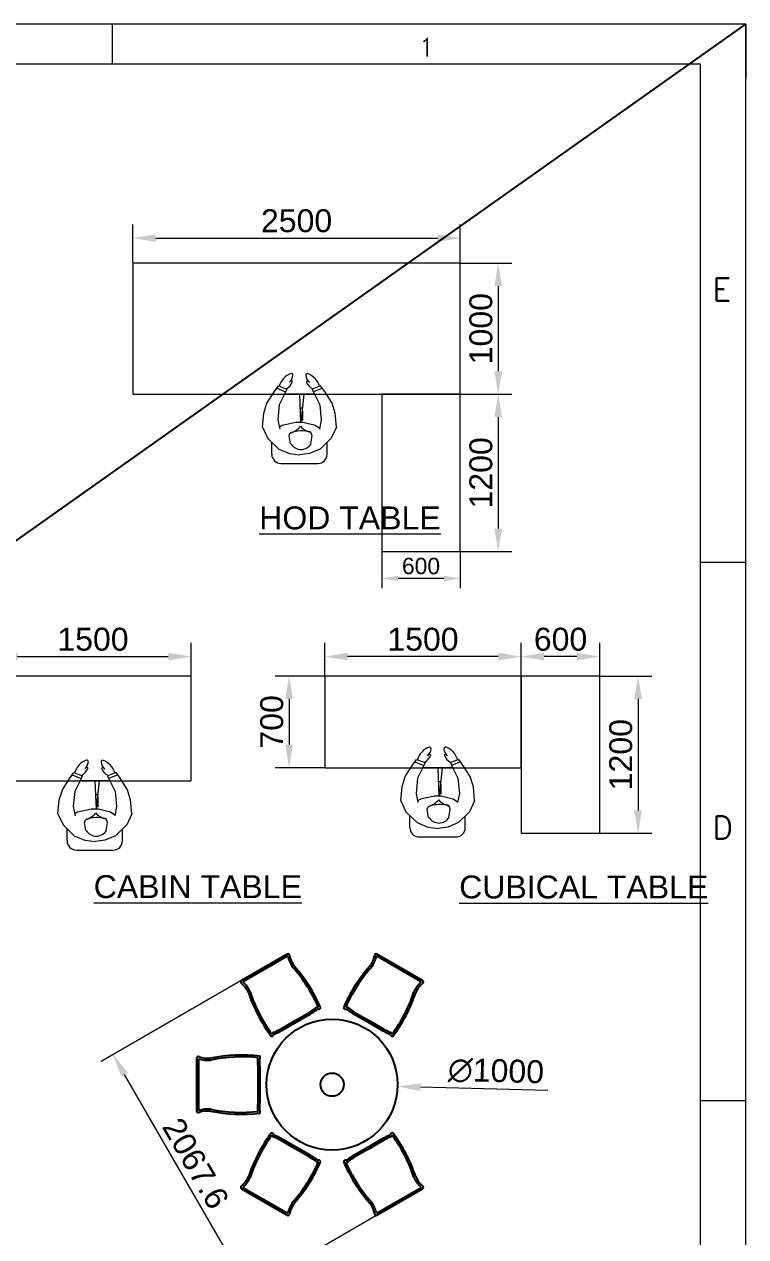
# Model space of a CAD drawing. Header units: millimetres. Extents: x 131588 to 160612, y -172852 to -151297.
# Drawn here: x 155104 to 160612, y -160547 to -151297 of the extents above; entities that cross this region are included whole.
import ezdxf
from ezdxf.enums import TextEntityAlignment as Align

# ---------------------------------------------------------------- set-up
doc = ezdxf.new("R2010")
doc.units = ezdxf.units.MM
doc.header["$MEASUREMENT"] = 0
doc.layers.add('ceco.net 142', color=7, linetype='Continuous')
doc.layers.add('H', color=7, linetype='Continuous')
for name, color, linetype, lineweight in [('DIM', 7, 'Continuous', 20), ('DIMLINE', 10, 'Continuous', 18), ('MAIN', 3, 'Continuous', 30), ('TEXT', 4, 'Continuous', 13), ('TEXT-1', 7, 'Continuous', 20)]:
    doc.layers.add(name, color=color, linetype=linetype, lineweight=lineweight)
doc.styles.add('ROMANS', font='romans.shx')
doc.styles.get("Standard").update_dxf_attribs({"font": ''})
doc.styles.get('Standard').set_extended_font_data('Arial')
doc.dimstyles.new('DIM-50', dxfattribs={"dimscale": 50, "dimtxt": 2.5, "dimasz": 2.5, "dimexe": 1.5, "dimexo": 0.05, "dimgap": 0.6, "dimtad": 1, "dimzin": 9, "dimdsep": 46, "dimtxsty": 'Standard', "dimcen": 0, "dimclrd": 32, "dimclre": 32, "dimadec": 0, "dimazin": 0, "dimtp": 0.1, "dimtm": 0.1, "dimtfac": 0.71, "dimtofl": 0, "dimtmove": 1, "dimatfit": 3, "dimfxl": 1, "dimtolj": 1, "dimtzin": 7, "dimlwd": -1, "dimlwe": -1, "dimarcsym": 1})
doc.dimstyles.new('DIM-50$0', dxfattribs={"dimscale": 50, "dimtxt": 2.5, "dimasz": 2.5, "dimexe": 1.5, "dimexo": 0.05, "dimgap": 0.6, "dimtad": 1, "dimzin": 9, "dimdsep": 46, "dimtxsty": 'Standard', "dimcen": 0, "dimclrd": 32, "dimclre": 32, "dimadec": 0, "dimazin": 0, "dimtp": 0.1, "dimtm": 0.1, "dimtfac": 0.71, "dimtofl": 0, "dimtmove": 1, "dimatfit": 3, "dimfxl": 1, "dimtolj": 1, "dimtzin": 7, "dimlwd": -1, "dimlwe": -1, "dimarcsym": 1})
doc.dimstyles.new('DIM-50$3', dxfattribs={"dimscale": 50, "dimtxt": 2.5, "dimasz": 2.5, "dimexe": 1.5, "dimexo": 0.05, "dimgap": 0.6, "dimtad": 1, "dimzin": 9, "dimdsep": 46, "dimtxsty": 'Standard', "dimcen": 0, "dimclrd": 32, "dimclre": 32, "dimadec": 0, "dimazin": 0, "dimtp": 0.1, "dimtm": 0.1, "dimtfac": 0.71, "dimtofl": 0, "dimtmove": 1, "dimatfit": 3, "dimfxl": 1, "dimtolj": 1, "dimtzin": 7, "dimlwd": -1, "dimlwe": -1, "dimarcsym": 1})

# ---------------------------------------------------------------- blocks, each defined once
blk = doc.blocks.new('A4 SHEET')
at = {"layer": 'DIM'}
for p, q in [((15345.06, 1232.71), (13489.34, 1232.71)), ((15035.77, 1232.71), (15035.77, 1213.41)), ((15345.06, 1232.71), (15318.55, 1232.71)), ((15345.06, 1232.71), (15345.06, 1206.2)), ((15345.06, -79.55), (15345.06, 1232.71)), ((13509.22, 1213.41), (15322.97, 1213.41)), ((15322.97, -57.46), (15322.97, 1213.41)), ((15322.97, 970.26), (15345.06, 970.26)), ((15322.97, 707.81), (15345.06, 707.81))]:
    blk.add_line(p, q, dxfattribs=at)
at = {"layer": 'DIM', "style": 'ROMANS'}
for s, height, p in [('1', 8.84, (15185.47, 1214.33)), ('E', 11.05, (15328.83, 1094.47)), ('D', 11.05, (15328.83, 832.01))]:
    blk.add_text(s, height=height, dxfattribs=at).set_placement(p, align=Align.BOTTOM_LEFT)
blk = doc.blocks.new('rr')
at = {"layer": 'TEXT', "color": 7}
for p, q in [((298029.1, -105617.9), (298123, -105617.9)), ((298149.9, -105587.7), (298068.3, -105672.4)), ((298235, -105548.2), (298149.9, -105587.7)), ((298235, -105548.2), (298341.6, -105557.9)), ((298341.6, -105557.9), (298418.6, -105581.4)), ((298418.6, -105581.4), (298506.5, -105637.9)), ((297958.6, -105688.4), (297958.6, -105970.4)), ((298068.3, -105672.4), (298033.7, -105754.1)), ((298289.8, -105664.6), (298220.6, -105678.7)), ((298246.6, -105697.8), (298234.7, -105675.9)), ((298270.2, -105803), (298246.6, -105697.8)), ((298406, -105675.6), (298289.8, -105664.6)), ((298487.7, -105716.4), (298406, -105675.6)), ((298486.5, -105944.6), (298486.5, -105715.8)), ((298525.4, -105733.7), (298487.7, -105716.4)), ((298532, -105656.1), (298504, -105723.9)), ((298506.5, -105637.9), (298550.5, -105669.3)), ((298550.5, -105669.3), (298525.4, -105733.7)), ((298033.7, -105756.4), (298023.5, -105832.5)), ((298108.2, -105761), (298170.1, -105750.9)), ((298170.1, -105750.9), (298189.2, -105757.2)), ((298270.2, -105856.3), (298270.2, -105803)), ((298033.7, -105908.6), (298023.5, -105832.5)), ((298068.3, -105987.9), (298033.7, -105906.3)), ((298246.6, -105948.9), (298270.2, -105856.3)), ((298270.2, -105841.1), (298486.5, -105833.1)), ((298270.2, -105843.2), (298486.5, -105865.6)), ((298358.6, -105852.9), (298285, -105852.9)), ((298381.6, -105837), (298381.6, -105854.8)), ((298150, -106072.7), (298068.3, -105987.9)), ((298108.2, -105915.2), (298170.1, -105925.3)), ((298170.1, -105925.3), (298197.6, -105916.1)), ((298289.8, -105995.8), (298220.6, -105981.7)), ((298224.9, -105982.5), (298246.6, -105948.9)), ((298406, -105984.8), (298289.8, -105995.8)), ((298487.7, -105944), (298406, -105984.8)), ((298525.4, -105926.7), (298487.7, -105944)), ((298532, -106004.3), (298504, -105936.5)), ((298506.5, -106022.5), (298550.5, -105991.1)), ((298550.5, -105991.1), (298525.4, -105926.7)), ((298029.1, -106040.8), (298117, -106040.8)), ((298235, -106112.1), (298150, -106072.7)), ((298341.6, -106102.5), (298418.6, -106079)), ((298418.6, -106079), (298506.5, -106022.5)), ((298235, -106112.1), (298341.6, -106102.5))]:
    blk.add_line(p, q, dxfattribs=at)
for centre, major_axis, start_param, end_param in [((298029.1, -105688.4), (49.8, 49.8), 0.785398, 2.356194), ((298619.9, -105679.3), (73.6, 73.6), 2.838638, 3.585677), ((298505.1, -105816.7), (104.9, 104.9), -0.421869, 0.489767), ((298154.8, -105840.4), (63.7, -63.7), 2.898963, 4.955018), ((297965.9, -105848.8), (170.6, 170.6), -1.068373, -0.39635), ((298370.9, -105697.4), (135.1, 135.1), 2.703582, 3.183333), ((298571.7, -105768), (11.6, 11.6), -1.392775, 0.371356), ((298637.4, -105702), (55.2, 55.2), 3.067512, 3.856448), ((298632.8, -105768.2), (8.31, 8.31), 3.856448, 5.861316), ((298314.8, -105930.8), (83.5, 83.5), 1.454362, 2.231901), ((298619, -105978.6), (73.6, -73.6), 2.697508, 3.444547), ((298504.2, -105841.1), (104.9, -104.9), 5.793418, 6.705054), ((298636.5, -105955.9), (55.2, -55.2), 2.426738, 3.215673), ((298570.7, -105889.9), (11.6, -11.6), 5.911829, 7.67596), ((298631.8, -105889.7), (8.31, -8.31), 0.421869, 2.426738), ((298029.1, -105970.4), (49.8, -49.8), 3.926991, 5.497787)]:
    blk.add_ellipse(centre, major_axis=major_axis, ratio=1, start_param=start_param, end_param=end_param, dxfattribs=at)
blk = doc.blocks.new('*D540')
at = {"layer": 'Defpoints', "color": 0, "ltscale": 100, "transparency": 16777216}
for p in [(158433.3, -152928), (155933.3, -153119), (158433.3, -153119)]:
    blk.add_point(p, dxfattribs=at)
at = {"layer": 'DIMLINE', "color": 32, "linetype": 'ByBlock', "ltscale": 100, "transparency": 16777216}
for p, q in [((155933.3, -153115.5), (155933.3, -152823)), ((158433.3, -153115.5), (158433.3, -152823)), ((156108.3, -152928), (158258.3, -152928))]:
    blk.add_line(p, q, dxfattribs=at)
at = {"layer": 'DIMLINE', "color": 32, "ltscale": 100, "transparency": 16777216}
for points in [[(156108.3, -152898.9), (156108.3, -152957.2), (155933.3, -152928)], [(158258.3, -152898.9), (158258.3, -152957.2), (158433.3, -152928)]]:
    blk.add_solid(points, dxfattribs=at)
at = {"layer": 'DIMLINE', "color": 0, "ltscale": 100, "transparency": 16777216, "insert": (157183.3, -152796.7), "char_height": 175, "attachment_point": 5}
blk.add_mtext('\\A1;2500', dxfattribs=at)
blk = doc.blocks.new('*D541')
at = {"layer": 'Defpoints', "color": 0, "ltscale": 100, "transparency": 16777216}
for p in [(158433.3, -153119), (158433.3, -154119), (158722.4, -154119)]:
    blk.add_point(p, dxfattribs=at)
at = {"layer": 'DIMLINE', "color": 32, "linetype": 'ByBlock', "ltscale": 100, "transparency": 16777216}
for p, q in [((158436.8, -153119), (158827.4, -153119)), ((158722.4, -153294), (158722.4, -153944)), ((158436.8, -154119), (158827.4, -154119))]:
    blk.add_line(p, q, dxfattribs=at)
at = {"layer": 'DIMLINE', "color": 32, "ltscale": 100, "transparency": 16777216}
for points in [[(158693.2, -153294), (158751.5, -153294), (158722.4, -153119)], [(158693.2, -153944), (158751.5, -153944), (158722.4, -154119)]]:
    blk.add_solid(points, dxfattribs=at)
at = {"layer": 'DIMLINE', "color": 0, "ltscale": 100, "transparency": 16777216, "insert": (158591, -153619), "char_height": 175, "attachment_point": 5, "rotation": 90}
blk.add_mtext('\\A1;1000', dxfattribs=at)
blk = doc.blocks.new('*D542')
at = {"layer": 'Defpoints', "color": 0, "ltscale": 100, "transparency": 16777216}
for p in [(158433.3, -154119), (158433.3, -155319), (158722.4, -155319)]:
    blk.add_point(p, dxfattribs=at)
at = {"layer": 'DIMLINE', "color": 32, "linetype": 'ByBlock', "ltscale": 100, "transparency": 16777216}
for p, q in [((158436.8, -154119), (158827.4, -154119)), ((158722.4, -154294), (158722.4, -155144)), ((158436.8, -155319), (158827.4, -155319))]:
    blk.add_line(p, q, dxfattribs=at)
at = {"layer": 'DIMLINE', "color": 32, "ltscale": 100, "transparency": 16777216}
for points in [[(158693.2, -154294), (158751.5, -154294), (158722.4, -154119)], [(158693.2, -155144), (158751.5, -155144), (158722.4, -155319)]]:
    blk.add_solid(points, dxfattribs=at)
at = {"layer": 'DIMLINE', "color": 0, "ltscale": 100, "transparency": 16777216, "insert": (158591, -154719), "char_height": 175, "attachment_point": 5, "rotation": 90}
blk.add_mtext('\\A1;1200', dxfattribs=at)
blk = doc.blocks.new('*D543')
at = {"layer": 'Defpoints', "color": 0, "ltscale": 100, "transparency": 16777216}
for p in [(157833.3, -155319), (158433.3, -155319), (157833.3, -155524.2)]:
    blk.add_point(p, dxfattribs=at)
at = {"layer": 'DIMLINE', "color": 32, "linetype": 'ByBlock', "ltscale": 100, "transparency": 16777216}
for p, q in [((157833.3, -155321.5), (157833.3, -155599.2)), ((158433.3, -155321.5), (158433.3, -155599.2)), ((158308.3, -155524.2), (157958.3, -155524.2))]:
    blk.add_line(p, q, dxfattribs=at)
at = {"layer": 'DIMLINE', "color": 32, "ltscale": 100, "transparency": 16777216}
for points in [[(157958.3, -155503.4), (157958.3, -155545), (157833.3, -155524.2)], [(158308.3, -155503.4), (158308.3, -155545), (158433.3, -155524.2)]]:
    blk.add_solid(points, dxfattribs=at)
at = {"layer": 'DIMLINE', "color": 0, "ltscale": 100, "transparency": 16777216, "insert": (158133.3, -155430.4), "char_height": 125, "attachment_point": 5}
blk.add_mtext('\\A1;600', dxfattribs=at)
blk = doc.blocks.new('*D547')
at = {"layer": 'Defpoints', "color": 0, "ltscale": 100, "transparency": 16777216}
for p in [(156379.2, -156120.7), (154879.2, -156268.8), (156379.2, -156268.8)]:
    blk.add_point(p, dxfattribs=at)
at = {"layer": 'DIMLINE', "color": 32, "linetype": 'ByBlock', "ltscale": 100, "transparency": 16777216}
for p, q in [((154879.2, -156265.3), (154879.2, -156015.7)), ((156379.2, -156265.3), (156379.2, -156015.7)), ((155054.2, -156120.7), (156204.2, -156120.7))]:
    blk.add_line(p, q, dxfattribs=at)
at = {"layer": 'DIMLINE', "color": 32, "ltscale": 100, "transparency": 16777216}
for points in [[(155054.2, -156091.5), (155054.2, -156149.8), (154879.2, -156120.7)], [(156204.2, -156091.5), (156204.2, -156149.8), (156379.2, -156120.7)]]:
    blk.add_solid(points, dxfattribs=at)
at = {"layer": 'DIMLINE', "color": 0, "ltscale": 100, "transparency": 16777216, "insert": (155629.2, -155989.3), "char_height": 175, "attachment_point": 5}
blk.add_mtext('\\A1;1500', dxfattribs=at)
blk = doc.blocks.new('*D549')
at = {"layer": 'Defpoints', "color": 0, "ltscale": 100, "transparency": 16777216}
for p in [(159498.3, -156268.8), (159498.3, -157468.8), (159790, -157468.8)]:
    blk.add_point(p, dxfattribs=at)
at = {"layer": 'DIMLINE', "color": 32, "linetype": 'ByBlock', "ltscale": 100, "transparency": 16777216}
for p, q in [((159501.8, -156268.8), (159895, -156268.8)), ((159790, -156443.8), (159790, -157293.8)), ((159501.8, -157468.8), (159895, -157468.8))]:
    blk.add_line(p, q, dxfattribs=at)
at = {"layer": 'DIMLINE', "color": 32, "ltscale": 100, "transparency": 16777216}
for points in [[(159760.9, -156443.8), (159819.2, -156443.8), (159790, -156268.8)], [(159760.9, -157293.8), (159819.2, -157293.8), (159790, -157468.8)]]:
    blk.add_solid(points, dxfattribs=at)
at = {"layer": 'DIMLINE', "color": 0, "ltscale": 100, "transparency": 16777216, "insert": (159658.7, -156868.8), "char_height": 175, "attachment_point": 5, "rotation": 90}
blk.add_mtext('\\A1;1200', dxfattribs=at)
blk = doc.blocks.new('*D550')
at = {"layer": 'Defpoints', "color": 0, "ltscale": 100, "transparency": 16777216}
for p in [(158898.3, -156120.7), (158898.3, -156268.8), (159498.3, -156268.8)]:
    blk.add_point(p, dxfattribs=at)
at = {"layer": 'DIMLINE', "color": 32, "linetype": 'ByBlock', "ltscale": 100, "transparency": 16777216}
for p, q in [((158898.3, -156265.3), (158898.3, -156015.7)), ((159498.3, -156265.3), (159498.3, -156015.7)), ((159323.3, -156120.7), (159073.3, -156120.7))]:
    blk.add_line(p, q, dxfattribs=at)
at = {"layer": 'DIMLINE', "color": 32, "ltscale": 100, "transparency": 16777216}
for points in [[(159073.3, -156091.5), (159073.3, -156149.8), (158898.3, -156120.7)], [(159323.3, -156091.5), (159323.3, -156149.8), (159498.3, -156120.7)]]:
    blk.add_solid(points, dxfattribs=at)
at = {"layer": 'DIMLINE', "color": 0, "ltscale": 100, "transparency": 16777216, "insert": (159198.3, -155989.3), "char_height": 175, "attachment_point": 5}
blk.add_mtext('\\A1;600', dxfattribs=at)
blk = doc.blocks.new('*D551')
at = {"layer": 'Defpoints', "color": 0, "ltscale": 100, "transparency": 16777216}
for p in [(157398.3, -156120.7), (157398.3, -156268.8), (158898.3, -156268.8)]:
    blk.add_point(p, dxfattribs=at)
at = {"layer": 'DIMLINE', "color": 32, "linetype": 'ByBlock', "ltscale": 100, "transparency": 16777216}
for p, q in [((157398.3, -156265.3), (157398.3, -156015.7)), ((158898.3, -156265.3), (158898.3, -156015.7)), ((158723.3, -156120.7), (157573.3, -156120.7))]:
    blk.add_line(p, q, dxfattribs=at)
at = {"layer": 'DIMLINE', "color": 32, "ltscale": 100, "transparency": 16777216}
for points in [[(157573.3, -156091.5), (157573.3, -156149.8), (157398.3, -156120.7)], [(158723.3, -156091.5), (158723.3, -156149.8), (158898.3, -156120.7)]]:
    blk.add_solid(points, dxfattribs=at)
at = {"layer": 'DIMLINE', "color": 0, "ltscale": 100, "transparency": 16777216, "insert": (158148.3, -155989.3), "char_height": 175, "attachment_point": 5}
blk.add_mtext('\\A1;1500', dxfattribs=at)
blk = doc.blocks.new('*D552')
at = {"layer": 'Defpoints', "color": 0, "ltscale": 100, "transparency": 16777216}
for p in [(157398.3, -156268.8), (157126, -156968.8), (157398.3, -156968.8)]:
    blk.add_point(p, dxfattribs=at)
at = {"layer": 'DIMLINE', "color": 32, "linetype": 'ByBlock', "ltscale": 100, "transparency": 16777216}
for p, q in [((157394.8, -156268.8), (157021, -156268.8)), ((157126, -156443.8), (157126, -156793.8)), ((157394.8, -156968.8), (157021, -156968.8))]:
    blk.add_line(p, q, dxfattribs=at)
at = {"layer": 'DIMLINE', "color": 32, "ltscale": 100, "transparency": 16777216}
for points in [[(157096.8, -156443.8), (157155.2, -156443.8), (157126, -156268.8)], [(157096.8, -156793.8), (157155.2, -156793.8), (157126, -156968.8)]]:
    blk.add_solid(points, dxfattribs=at)
at = {"layer": 'DIMLINE', "color": 0, "ltscale": 100, "transparency": 16777216, "insert": (156994.7, -156618.8), "char_height": 175, "attachment_point": 5, "rotation": 90}
blk.add_mtext('\\A1;700', dxfattribs=at)
blk = doc.blocks.new('*D592')
at = {"layer": 'Defpoints', "color": 0, "ltscale": 100, "transparency": 16777216}
for p in [(156954.5, -159372.5), (157954.1, -159400.2)]:
    blk.add_point(p, dxfattribs=at)
at = {"layer": 'DIMLINE', "color": 32, "linetype": 'ByBlock', "ltscale": 100, "transparency": 16777216}
blk.add_line((159100.1, -159432), (158129.1, -159405.1), dxfattribs=at)
at = {"layer": 'DIMLINE', "color": 32, "ltscale": 100, "transparency": 16777216}
blk.add_solid([(158129.9, -159375.9), (158128.3, -159434.2), (157954.1, -159400.2)], dxfattribs=at)
at = {"layer": 'DIMLINE', "color": 0, "ltscale": 100, "transparency": 16777216, "insert": (158705.8, -159284.8), "char_height": 175, "attachment_point": 5, "rotation": 358.41044}
blk.add_mtext('\\A1;∅1000', dxfattribs=at)
blk = doc.blocks.new('*D593')
at = {"layer": 'Defpoints', "color": 0, "ltscale": 100, "transparency": 16777216}
for p in [(156787, -158577.9), (155783.1, -159157.5), (157820.8, -160368.5)]:
    blk.add_point(p, dxfattribs=at)
at = {"layer": 'DIMLINE', "color": 32, "linetype": 'ByBlock', "ltscale": 100, "transparency": 16777216}
for p, q in [((156784, -158579.6), (155692.2, -159210)), ((156729.4, -160796.5), (155870.6, -159309)), ((157817.8, -160370.2), (156726, -161000.6))]:
    blk.add_line(p, q, dxfattribs=at)
at = {"layer": 'DIMLINE', "color": 32, "ltscale": 100, "transparency": 16777216}
for points in [[(155895.9, -159294.5), (155845.3, -159323.6), (155783.1, -159157.5)], [(156754.7, -160781.9), (156704.1, -160811.1), (156816.9, -160948.1)]]:
    blk.add_solid(points, dxfattribs=at)
at = {"layer": 'DIMLINE', "color": 0, "ltscale": 100, "transparency": 16777216, "insert": (156413.7, -159987.1), "char_height": 175, "attachment_point": 5, "rotation": 300}
blk.add_mtext('\\A1;2067.6', dxfattribs=at)

msp = doc.modelspace()

# ---------------------------------------------------------------- linework, layer by layer
at = {"layer": 'ceco.net 142'}
for p, q in [((157111.413, -158390.588), (156763.426, -158591.498)), ((157116.08, -158404.695), (156773.31, -158602.593)), ((158135.329, -158602.593), (157792.56, -158404.695)), ((158145.213, -158591.498), (157797.226, -158390.588)), ((156420.52, -159185.43), (156420.52, -159587.25)), ((156435.07, -159188.442), (156435.07, -159584.238)), ((156763.426, -160181.182), (157111.413, -160382.092)), ((156773.31, -160170.087), (157116.08, -160367.985)), ((157792.56, -160367.985), (158135.329, -160170.087)), ((157797.226, -160382.092), (158145.213, -160181.182))]:
    msp.add_line(p, q, dxfattribs=at)
for points in [[(157059.422, -158962.448), (157172.044, -158897.425), (157284.667, -158832.402)], [(157066.697, -158975.049), (157179.32, -158910.026), (157291.942, -158845.003)], [(157616.697, -158845.003), (157729.32, -158910.026), (157841.942, -158975.049)], [(157623.972, -158832.402), (157736.595, -158897.425), (157849.217, -158962.448)], [(156889.769, -159516.385), (156889.769, -159386.34), (156889.769, -159256.295)], [(156904.32, -159516.385), (156904.32, -159386.34), (156904.32, -159256.295)], [(157284.667, -159940.278), (157172.044, -159875.255), (157059.422, -159810.233)], [(157291.942, -159927.677), (157179.32, -159862.654), (157066.697, -159797.631)], [(157841.942, -159797.631), (157729.32, -159862.654), (157616.697, -159927.677)], [(157849.217, -159810.233), (157736.595, -159875.255), (157623.972, -159940.278)]]:
    msp.add_lwpolyline(points, dxfattribs=at)
for radius in [500, 88.798]:
    msp.add_circle((157454.32, -159386.34), radius, dxfattribs=at)
for centre, radius, start, end in [((157117.746, -158401.482), 12.601, 358.5000674, 120.1707765), ((157342.201, -158356.649), 231.169, 191.9958305, 215.6450433), ((157342.201, -158356.649), 216.619, 192.0338819, 215.4486706), ((157566.439, -158356.649), 216.619, 324.5513295, 347.9661181), ((157566.439, -158356.649), 231.169, 324.3549566, 348.0041688), ((157790.893, -158401.482), 12.601, 59.8292234, 181.4999325), ((156282.333, -159265.62), 1166.136, 23.7158847, 41.6017799), ((156282.333, -159265.62), 1180.686, 23.163747, 41.5643299), ((158626.306, -159265.62), 1180.686, 138.4356701, 156.836253), ((158626.306, -159265.62), 1166.136, 138.3982201, 156.284115), ((156769.694, -158602.43), 12.601, 119.8292234, 241.4999325), ((156618.64, -158774.397), 216.619, 24.5513295, 47.9661181), ((156618.64, -158774.397), 231.169, 24.3549566, 48.0041688), ((158289.999, -158774.397), 231.169, 131.9958305, 155.6450433), ((158289.999, -158774.397), 216.619, 132.0338819, 155.4486706), ((158138.945, -158602.43), 12.601, 298.5000674, 60.1707765), ((157935.767, -158311.01), 1180.686, 198.4356701, 216.836253), ((157935.767, -158311.01), 1166.136, 198.3982201, 216.284115), ((156972.873, -158311.01), 1166.136, 323.7158847, 341.6017799), ((156972.873, -158311.01), 1180.686, 323.163747, 341.5643299), ((157047.372, -158430.962), 466.328, 300.569918, 306.8898655), ((157047.372, -158430.962), 480.879, 300.569918, 307.0295707), ((157345.947, -158822.873), 26.583, 81.2531455, 134.5467157), ((157345.947, -158822.873), 12.033, 93.4625004, 138.2463947), ((157349.258, -158789.029), 22.203, 259.5236201, 326.8038743), ((157559.382, -158789.029), 22.203, 213.1961257, 280.4763799), ((157562.692, -158822.873), 26.583, 45.4532843, 98.7468312), ((157562.692, -158822.873), 12.033, 41.7536054, 86.5374996), ((157861.267, -158430.962), 480.879, 232.9704293, 239.430082), ((157861.267, -158430.962), 466.328, 233.1101345, 239.430082), ((156989.564, -158996.698), 22.203, 273.1961257, 340.4763799), ((157020.529, -159010.753), 26.583, 105.4532843, 158.7468312), ((157020.529, -159010.753), 12.033, 101.7536054, 146.5374996), ((156830.412, -158556.224), 466.328, 293.1101345, 299.430082), ((156830.412, -158556.224), 480.879, 292.9704293, 299.430082), ((158078.227, -158556.224), 480.879, 240.569918, 247.0295707), ((158078.227, -158556.224), 466.328, 240.569918, 246.8898655), ((157888.11, -159010.753), 12.033, 33.4625004, 78.2463947), ((157888.11, -159010.753), 26.583, 21.2531455, 74.5467157), ((157919.075, -158996.698), 22.203, 199.5236201, 266.8038743), ((156433.12, -159185.392), 12.601, 58.5000674, 180.1707765), ((156506.521, -158968.592), 231.169, 251.9958305, 275.6450433), ((156506.521, -158968.592), 216.619, 252.0338819, 275.4486706), ((156763.78, -160340.95), 1180.686, 83.163747, 101.5643299), ((156763.78, -160340.95), 1166.136, 83.7158847, 101.6017799), ((156912.157, -159198.46), 26.583, 141.2531455, 194.5467157), ((156912.157, -159198.46), 12.033, 153.4625004, 198.2463947), ((156884.502, -159178.671), 22.203, 319.5236201, 26.8038743), ((156423.465, -159261.078), 466.328, 0.569918, 6.8898655), ((156423.465, -159261.078), 480.879, 0.569918, 7.0295707), ((156423.465, -159511.602), 466.328, 353.1101345, 359.430082), ((156423.465, -159511.602), 480.879, 352.9704293, 359.430082), ((156433.12, -159587.288), 12.601, 179.8292234, 301.4999325), ((156506.521, -159804.088), 231.169, 84.3549566, 108.0041688), ((156506.521, -159804.088), 216.619, 84.5513295, 107.9661181), ((156763.78, -158431.73), 1180.686, 258.4356701, 276.836253), ((156763.78, -158431.73), 1166.136, 258.3982201, 276.284115), ((156912.157, -159574.22), 26.583, 165.4532843, 218.7468312), ((156912.157, -159574.22), 12.033, 161.7536054, 206.5374996), ((156884.502, -159594.009), 22.203, 333.1961257, 40.4763799), ((157935.767, -160461.67), 1180.686, 143.163747, 161.5643299), ((157935.767, -160461.67), 1166.136, 143.7158847, 161.6017799), ((156989.564, -159775.982), 22.203, 19.5236201, 86.8038743), ((157020.529, -159761.927), 26.583, 201.2531455, 254.5467157), ((157020.529, -159761.927), 12.033, 213.4625004, 258.2463947), ((156830.412, -160216.456), 466.328, 60.569918, 66.8898655), ((156830.412, -160216.456), 480.879, 60.569918, 67.0295707), ((158078.227, -160216.456), 480.879, 112.9704293, 119.430082), ((158078.227, -160216.456), 466.328, 113.1101345, 119.430082), ((157888.11, -159761.927), 12.033, 281.7536054, 326.5374996), ((157888.11, -159761.927), 26.583, 285.4532843, 338.7468312), ((157919.075, -159775.982), 22.203, 93.1961257, 160.4763799), ((156972.873, -160461.67), 1166.136, 18.3982201, 36.284115), ((156972.873, -160461.67), 1180.686, 18.4356701, 36.836253), ((157047.372, -160341.718), 480.879, 52.9704293, 59.430082), ((157861.267, -160341.718), 480.879, 120.569918, 127.0295707), ((156282.333, -159507.06), 1166.136, 318.3982201, 336.284115), ((156282.333, -159507.06), 1180.686, 318.4356701, 336.836253), ((157047.372, -160341.718), 466.328, 53.1101345, 59.430082), ((157345.947, -159949.807), 26.583, 225.4532843, 278.7468312), ((157345.947, -159949.807), 12.033, 221.7536054, 266.5374996), ((157349.258, -159983.651), 22.203, 33.1961257, 100.4763799), ((157559.382, -159983.651), 22.203, 79.5236201, 146.8038743), ((158626.306, -159507.06), 1180.686, 203.163747, 221.5643299), ((157562.692, -159949.807), 26.583, 261.2531455, 314.5467157), ((158626.306, -159507.06), 1166.136, 203.7158847, 221.6017799), ((157562.692, -159949.807), 12.033, 273.4625004, 318.2463947), ((157861.267, -160341.718), 466.328, 120.569918, 126.8898655), ((156618.64, -159998.284), 216.619, 312.0338819, 335.4486706), ((156618.64, -159998.284), 231.169, 311.9958305, 335.6450433), ((158289.999, -159998.284), 231.169, 204.3549566, 228.0041688), ((158289.999, -159998.284), 216.619, 204.5513295, 227.9661181), ((156769.694, -160170.251), 12.601, 118.5000674, 240.1707765), ((158138.945, -160170.251), 12.601, 299.8292234, 61.4999325), ((157342.201, -160416.031), 231.169, 144.3549566, 168.0041688), ((157342.201, -160416.031), 216.619, 144.5513295, 167.9661181), ((157566.439, -160416.031), 216.619, 12.0338819, 35.4486706), ((157566.439, -160416.031), 231.169, 11.9958305, 35.6450433), ((157117.746, -160371.198), 12.601, 239.8292234, 1.4999325), ((157790.893, -160371.198), 12.601, 178.5000674, 300.1707765)]:
    msp.add_arc(centre, radius, start, end, dxfattribs=at)
at = {"layer": 'H', "ltscale": 100}
msp.add_line((131587.724, -171821.036), (160612.243, -151296.555), dxfattribs=at)
at = {"layer": 'MAIN', "color": 0, "lineweight": 20}
for points in [[(158433.253, -153119.002), (155933.253, -153119.002), (155933.253, -154119.002), (158433.253, -154119.002)], [(157833.253, -154119.002), (157833.253, -155319.002), (158433.253, -155319.002), (158433.253, -154119.002)], [(156379.235, -156268.789), (154879.235, -156268.789), (154879.235, -157068.789), (156379.235, -157068.789)], [(158898.335, -156268.789), (157398.335, -156268.789), (157398.335, -156968.789), (158898.335, -156968.789)], [(159498.335, -157468.789), (159498.335, -156268.789), (158898.335, -156268.789), (158898.335, -157468.789)]]:
    msp.add_lwpolyline(points, close=True, dxfattribs=at)

# ---------------------------------------------------------------- block references
at = {"layer": 'DIMLINE', "xscale": 15.64053501541963, "yscale": 15.64053501541963, "zscale": 15.64053501541963}
msp.add_blockref('A4 SHEET', (-79392.728, -170576.831), dxfattribs=at)
at = {"layer": 'MAIN', "linetype": 'ByBlock', "lineweight": 20}
for p, rotation in [((51375.955, -452605.502), 89.99999999999999), ((52430.483, -455455.289), 89.99999999999997), ((49813.877, -455555.289), 89.99999999999999)]:
    msp.add_blockref('rr', p, dxfattribs=dict(at, rotation=rotation))

# ---------------------------------------------------------------- texts
at = {"layer": 'TEXT-1', "char_height": 175, "attachment_point": 1}
for s, insert in [('\\pxqc;{\\LHOD TABLE}', (156898.14, -154975.224)), ('\\pxqc;{\\LCABIN TABLE}', (155634.676, -157788.203)), ('\\pxqc;{\\LCUBICAL TABLE}', (158424.541, -157790.9))]:
    msp.add_mtext(s, dxfattribs=dict(at, insert=insert))

# ---------------------------------------------------------------- dimensions: what is measured, and where the dimension line sits
at = {"layer": 'DIMLINE', "ltscale": 100}
for base, p1, p2, picture, middle in [((158433.253, -152928.041), (155933.253, -153119.002), (158433.253, -153119.002), '*D540', (157183.253, -152796.69)), ((156379.235, -156120.673), (154879.235, -156268.789), (156379.235, -156268.789), '*D547', (155629.235, -155989.322)), ((157398.335, -156120.673), (158898.335, -156268.789), (157398.335, -156268.789), '*D551', (158148.335, -155989.322)), ((158898.335, -156120.673), (159498.335, -156268.789), (158898.335, -156268.789), '*D550', (159198.335, -155989.322))]:
    dim = msp.add_linear_dim(base=base, p1=p1, p2=p2, dimstyle='DIM-50', override={"dimscale": 70}, dxfattribs=at)
    dim.commit()
    dim.dimension.update_dxf_attribs({"geometry": picture, "text_midpoint": middle})
for base, p1, p2, angle, picture, middle in [((158722.361, -154119.002), (158433.253, -153119.002), (158433.253, -154119.002), 90, '*D541', (158591.01, -153619.002)), ((158722.361, -155319.002), (158433.253, -154119.002), (158433.253, -155319.002), 90, '*D542', (158591.01, -154719.002)), ((157126.015, -156968.789), (157398.335, -156268.789), (157398.335, -156968.789), 270, '*D552', (156994.665, -156618.789)), ((159790.017, -157468.789), (159498.335, -156268.789), (159498.335, -157468.789), 270, '*D549', (159658.667, -156868.789))]:
    dim = msp.add_linear_dim(base=base, p1=p1, p2=p2, angle=angle, dimstyle='DIM-50', override={"dimscale": 70}, dxfattribs=at)
    dim.commit()
    dim.dimension.update_dxf_attribs({"geometry": picture, "text_midpoint": middle})
dim = msp.add_linear_dim(base=(157833.253, -155524.191), p1=(158433.253, -155319.002), p2=(157833.253, -155319.002), dimstyle='DIM-50', dxfattribs=at)
dim.commit()
dim.dimension.update_dxf_attribs({"geometry": '*D543', "text_midpoint": (158133.253, -155430.37)})
dim = msp.add_aligned_dim(p1=(157820.813, -160368.475), p2=(156787.013, -158577.881), distance=1159.225, dimstyle='DIM-50$0', override={"dimscale": 70}, dxfattribs=at)
dim.commit()
dim.dimension.update_dxf_attribs({"geometry": '*D593', "text_midpoint": (156413.747, -159987.115)})
dim = msp.add_diameter_dim_2p(p1=(156954.512, -159372.47), p2=(157954.127, -159400.21), dimstyle='DIM-50$3', override={"dimscale": 70}, dxfattribs=at)
dim.commit()
dim.dimension.update_dxf_attribs({"geometry": '*D592', "text_midpoint": (158705.826, -159284.773)})

doc.saveas('drawing.dxf')
